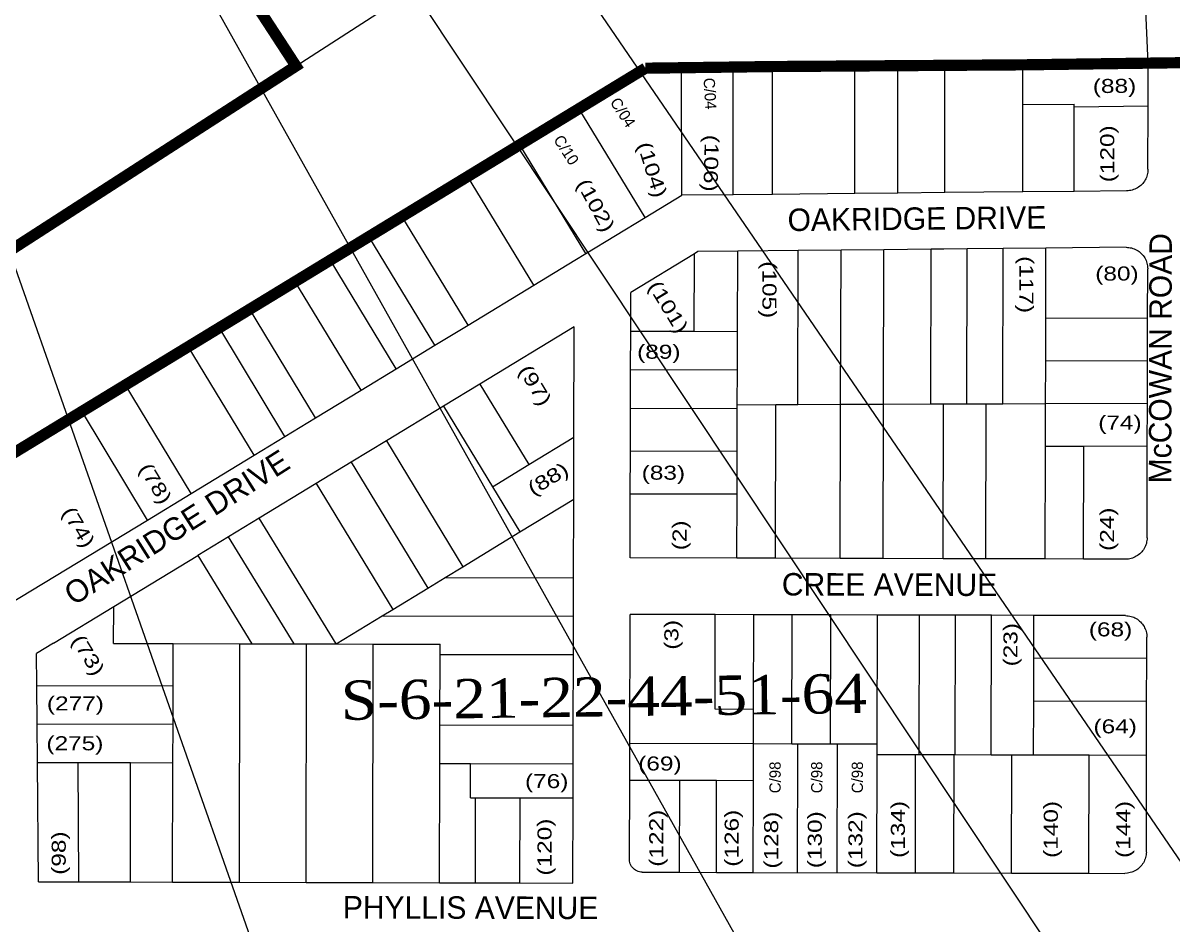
# Model space of a CAD drawing. Header units: millimetres. Extents: x 1745962 to 1749233, y 4525379 to 4529927.
# Drawn here: x 1747284.3 to 1747693.8, y 4528546.5 to 4528867.4 of the extents above; entities that cross this region are included whole.
import ezdxf
from ezdxf.enums import TextEntityAlignment as Align

# ---------------------------------------------------------------- set-up
doc = ezdxf.new("R2010")
doc.units = ezdxf.units.MM
doc.header["$LTSCALE"] = 10
doc.header["$MEASUREMENT"] = 0
for name, color, linetype in [('AROLL_ADDRESS', 44, 'Continuous'), ('AROLL_LOTS', 8, 'Continuous'), ('AROLL_ROADS', 7, 'Continuous'), ('CONSENT_AROLL', 8, 'Continuous'), ('ZONING_STANDARDS', 140, 'Continuous'), ('ZONING_ZONES', 140, 'Continuous')]:
    doc.layers.add(name, color=color, linetype=linetype)
doc.styles.add('DUTCH', font='dutcheb.ttf')
doc.styles.add('Univers Condensed', font='UNVR57W.TTF')
doc.styles.add('Univers Light Condensed', font='unvr47a.ttf')

msp = doc.modelspace()

# ---------------------------------------------------------------- linework, layer by layer
at = {"layer": 'AROLL_LOTS'}
for p, q in [((1747518.86, 4528806.05), (1747518.83, 4528851.42)), ((1747542.48, 4528851.7), (1747537.18, 4528851.57)), ((1747537.22, 4528806.24), (1747537.18, 4528851.57)), ((1747551.24, 4528851.91), (1747542.48, 4528851.7)), ((1747551.23, 4528806.38), (1747551.24, 4528851.91)), ((1747580.54, 4528852.08), (1747551.24, 4528851.91)), ((1747594.58, 4528852.22), (1747580.54, 4528852.08)), ((1747580.54, 4528806.67), (1747580.54, 4528852.08)), ((1747595.78, 4528852.22), (1747594.58, 4528852.22)), ((1747595.77, 4528806.83), (1747595.78, 4528852.22)), ((1747612.55, 4528852.27), (1747595.78, 4528852.22)), ((1747612.53, 4528807), (1747612.55, 4528852.27)), ((1747640.37, 4528852.52), (1747612.55, 4528852.27)), ((1747640.36, 4528838.36), (1747640.37, 4528852.52)), ((1747684.96, 4528853.12), (1747640.37, 4528852.52)), ((1747684.93, 4528837.89), (1747684.96, 4528853.12)), ((1747490.02, 4528841.66), (1747482.26, 4528836.95)), ((1747495.34, 4528844.76), (1747490.02, 4528841.66)), ((1747640.32, 4528807.27), (1747640.36, 4528838.36)), ((1747640.36, 4528838.36), (1747658.64, 4528838.54)), ((1747658.6, 4528807.46), (1747658.63, 4528837.62)), ((1747658.63, 4528837.62), (1747658.64, 4528838.54)), ((1747658.63, 4528837.62), (1747684.93, 4528837.89)), ((1747684.88, 4528815.34), (1747684.93, 4528837.89)), ((1747482.26, 4528836.95), (1747470.76, 4528829.95)), ((1747505.85, 4528798.15), (1747482.26, 4528836.95)), ((1747470.76, 4528829.95), (1747461.2, 4528823.98)), ((1747461.2, 4528823.98), (1747459.19, 4528822.92)), ((1747484.71, 4528785.29), (1747461.2, 4528823.98)), ((1747442.62, 4528812.87), (1747419.19, 4528798.68)), ((1747466.18, 4528774.02), (1747442.62, 4528812.87)), ((1747505.85, 4528798.15), (1747518.86, 4528806.05)), ((1747537.22, 4528806.24), (1747518.86, 4528806.05)), ((1747551.23, 4528806.38), (1747537.22, 4528806.24)), ((1747580.54, 4528806.67), (1747551.23, 4528806.38)), ((1747595.77, 4528806.83), (1747580.54, 4528806.67)), ((1747612.53, 4528807), (1747595.77, 4528806.83)), ((1747640.32, 4528807.27), (1747612.53, 4528807)), ((1747658.6, 4528807.46), (1747640.32, 4528807.27)), ((1747677.24, 4528807.65), (1747658.6, 4528807.46)), ((1747419.19, 4528798.68), (1747414.06, 4528795.5)), ((1747442.75, 4528759.79), (1747419.19, 4528798.68)), ((1747484.71, 4528785.29), (1747505.85, 4528798.15)), ((1747414.06, 4528795.5), (1747407.42, 4528791.39)), ((1747407.42, 4528791.39), (1747393.61, 4528783.06)), ((1747430.98, 4528752.64), (1747407.42, 4528791.39)), ((1747480.81, 4528782.93), (1747484.71, 4528785.29)), ((1747523.37, 4528785.26), (1747500.72, 4528771.49)), ((1747523.31, 4528757.52), (1747523.37, 4528785.26)), ((1747524.58, 4528785.99), (1747523.37, 4528785.26)), ((1747538.78, 4528786.14), (1747524.58, 4528785.99)), ((1747538.7, 4528757.47), (1747538.78, 4528786.14)), ((1747560.36, 4528786.35), (1747538.78, 4528786.14)), ((1747560.22, 4528731.55), (1747560.36, 4528786.35)), ((1747575.59, 4528786.51), (1747560.36, 4528786.35)), ((1747575.45, 4528731.61), (1747575.59, 4528786.51)), ((1747590.82, 4528786.66), (1747575.59, 4528786.51)), ((1747590.69, 4528731.67), (1747590.82, 4528786.66)), ((1747607.68, 4528786.83), (1747590.82, 4528786.66)), ((1747607.54, 4528731.73), (1747607.68, 4528786.83)), ((1747612.18, 4528786.88), (1747607.68, 4528786.83)), ((1747620.55, 4528786.96), (1747612.18, 4528786.88)), ((1747620.42, 4528731.78), (1747620.55, 4528786.96)), ((1747633.35, 4528787.09), (1747620.55, 4528786.96)), ((1747633.21, 4528731.83), (1747633.35, 4528787.09)), ((1747648.56, 4528787.24), (1747633.35, 4528787.09)), ((1747648.5, 4528762.29), (1747648.56, 4528787.24)), ((1747677.1, 4528787.53), (1747648.56, 4528787.24)), ((1747393.61, 4528783.06), (1747381.12, 4528775.44)), ((1747417.19, 4528744.25), (1747393.61, 4528783.06)), ((1747466.18, 4528774.02), (1747480.81, 4528782.93)), ((1747684.75, 4528762.44), (1747684.79, 4528779.89)), ((1747378.05, 4528773.61), (1747364.91, 4528765.63)), ((1747381.12, 4528775.44), (1747378.05, 4528773.61)), ((1747404.69, 4528736.66), (1747381.12, 4528775.44)), ((1747442.75, 4528759.79), (1747466.18, 4528774.02)), ((1747500.68, 4528757.57), (1747500.72, 4528771.49)), ((1747364.91, 4528765.63), (1747354.06, 4528759.22)), ((1747388.49, 4528726.82), (1747364.91, 4528765.63)), ((1747354.06, 4528759.22), (1747347.8, 4528755.22)), ((1747377.56, 4528720.18), (1747354.06, 4528759.22)), ((1747430.98, 4528752.64), (1747442.75, 4528759.79)), ((1747480.57, 4528759.24), (1747446.98, 4528738.83)), ((1747480.49, 4528719.95), (1747480.57, 4528759.24)), ((1747648.46, 4528747.09), (1747648.5, 4528762.29)), ((1747648.5, 4528762.29), (1747684.75, 4528762.44)), ((1747684.71, 4528747.23), (1747684.75, 4528762.44)), ((1747347.8, 4528755.22), (1747343.11, 4528752.24)), ((1747500.65, 4528743.85), (1747500.68, 4528757.57)), ((1747523.31, 4528757.52), (1747500.68, 4528757.57)), ((1747538.7, 4528757.47), (1747523.31, 4528757.52)), ((1747538.67, 4528743.77), (1747538.7, 4528757.47)), ((1747343.11, 4528752.24), (1747323.13, 4528740.23)), ((1747366.63, 4528713.53), (1747343.11, 4528752.24)), ((1747417.19, 4528744.25), (1747430.98, 4528752.64)), ((1747648.42, 4528731.89), (1747648.46, 4528747.09)), ((1747648.46, 4528747.09), (1747684.71, 4528747.23)), ((1747684.68, 4528732.02), (1747684.71, 4528747.23)), ((1747404.69, 4528736.66), (1747417.19, 4528744.25)), ((1747500.63, 4528730.15), (1747500.65, 4528743.85)), ((1747538.67, 4528743.77), (1747500.65, 4528743.85)), ((1747538.64, 4528731.47), (1747538.67, 4528743.77)), ((1747320.61, 4528738.71), (1747305.05, 4528729.41)), ((1747323.13, 4528740.23), (1747320.61, 4528738.71)), ((1747344.2, 4528699.89), (1747320.61, 4528738.71)), ((1747446.98, 4528738.83), (1747434, 4528730.94)), ((1747446.98, 4528738.83), (1747464.39, 4528710.17)), ((1747388.49, 4528726.82), (1747404.69, 4528736.66)), ((1747434, 4528730.94), (1747413.69, 4528718.59)), ((1747434, 4528730.94), (1747451.42, 4528702.27)), ((1747538.63, 4528730.05), (1747538.64, 4528731.47)), ((1747538.64, 4528731.47), (1747552.34, 4528731.52)), ((1747552.2, 4528676.77), (1747552.34, 4528731.52)), ((1747552.34, 4528731.52), (1747560.22, 4528731.55)), ((1747560.22, 4528731.55), (1747575.45, 4528731.61)), ((1747575.31, 4528676.71), (1747575.45, 4528731.61)), ((1747575.45, 4528731.61), (1747590.69, 4528731.67)), ((1747590.54, 4528676.67), (1747590.69, 4528731.67)), ((1747590.69, 4528731.67), (1747607.54, 4528731.73)), ((1747607.54, 4528731.73), (1747612.03, 4528731.75)), ((1747611.9, 4528676.62), (1747612.03, 4528731.75)), ((1747612.03, 4528731.75), (1747620.42, 4528731.78)), ((1747620.42, 4528731.78), (1747627.27, 4528731.8)), ((1747627.13, 4528676.58), (1747627.27, 4528731.8)), ((1747627.27, 4528731.8), (1747633.21, 4528731.83)), ((1747633.21, 4528731.83), (1747648.42, 4528731.89)), ((1747648.38, 4528716.66), (1747648.42, 4528731.89)), ((1747648.42, 4528731.89), (1747684.68, 4528732.02)), ((1747684.64, 4528716.8), (1747684.68, 4528732.02)), ((1747305.05, 4528729.41), (1747286.09, 4528717.72)), ((1747328.58, 4528690.4), (1747305.05, 4528729.41)), ((1747377.56, 4528720.18), (1747388.49, 4528726.82)), ((1747500.58, 4528714.9), (1747500.63, 4528730.15)), ((1747538.63, 4528730.05), (1747500.63, 4528730.15)), ((1747538.59, 4528714.81), (1747538.63, 4528730.05)), ((1747366.63, 4528713.53), (1747377.56, 4528720.18)), ((1747413.69, 4528718.59), (1747401.18, 4528710.99)), ((1747413.69, 4528718.59), (1747440.92, 4528673.77)), ((1747464.39, 4528710.17), (1747480.49, 4528719.95)), ((1747480.43, 4528697.86), (1747480.49, 4528719.95)), ((1747286.09, 4528717.72), (1747278.52, 4528713.05)), ((1747500.55, 4528699.66), (1747500.58, 4528714.9)), ((1747538.59, 4528714.81), (1747500.58, 4528714.9)), ((1747538.55, 4528699.56), (1747538.59, 4528714.81)), ((1747648.29, 4528676.53), (1747648.38, 4528716.66)), ((1747648.38, 4528716.66), (1747662.09, 4528716.71)), ((1747661.99, 4528676.49), (1747662.09, 4528716.71)), ((1747662.09, 4528716.71), (1747684.64, 4528716.8)), ((1747684.56, 4528684.07), (1747684.64, 4528716.8)), ((1747344.2, 4528699.89), (1747366.63, 4528713.53)), ((1747401.18, 4528710.99), (1747388.69, 4528703.4)), ((1747401.18, 4528710.99), (1747428.44, 4528666.17)), ((1747451.42, 4528702.27), (1747464.39, 4528710.17)), ((1747388.69, 4528703.4), (1747368.41, 4528691.08)), ((1747388.69, 4528703.4), (1747415.94, 4528658.55)), ((1747451.42, 4528702.27), (1747461.22, 4528686.15)), ((1747328.58, 4528690.4), (1747344.2, 4528699.89)), ((1747461.22, 4528686.15), (1747480.43, 4528697.86)), ((1747480.36, 4528669.82), (1747480.43, 4528697.86)), ((1747500.5, 4528676.9), (1747500.55, 4528699.66)), ((1747538.55, 4528699.56), (1747500.55, 4528699.66)), ((1747538.49, 4528676.8), (1747538.55, 4528699.56)), ((1747279.25, 4528660.43), (1747328.58, 4528690.4)), ((1747368.41, 4528691.08), (1747357.48, 4528684.43)), ((1747395.79, 4528646.26), (1747368.41, 4528691.08)), ((1747440.92, 4528673.77), (1747461.22, 4528686.15)), ((1747357.48, 4528684.43), (1747346.54, 4528677.78)), ((1747380.79, 4528646.27), (1747357.48, 4528684.43)), ((1747316.58, 4528659.58), (1747346.54, 4528677.78)), ((1747346.54, 4528677.78), (1747365.81, 4528646.27)), ((1747434.62, 4528669.94), (1747440.92, 4528673.77)), ((1747538.49, 4528676.8), (1747500.5, 4528676.9)), ((1747552.2, 4528676.77), (1747538.49, 4528676.8)), ((1747575.31, 4528676.71), (1747552.2, 4528676.77)), ((1747590.54, 4528676.67), (1747575.31, 4528676.71)), ((1747611.9, 4528676.62), (1747590.54, 4528676.67)), ((1747627.13, 4528676.58), (1747611.9, 4528676.62)), ((1747648.29, 4528676.53), (1747627.13, 4528676.58)), ((1747661.99, 4528676.49), (1747648.29, 4528676.53)), ((1747676.91, 4528676.45), (1747661.99, 4528676.49)), ((1747428.44, 4528666.17), (1747434.62, 4528669.94)), ((1747434.62, 4528669.94), (1747480.36, 4528669.82)), ((1747480.34, 4528656.11), (1747480.36, 4528669.82)), ((1747415.94, 4528658.55), (1747428.44, 4528666.17)), ((1747295.17, 4528646.56), (1747316.58, 4528659.58)), ((1747316.53, 4528646.47), (1747316.58, 4528659.58)), ((1747412.22, 4528656.28), (1747415.94, 4528658.55)), ((1747395.79, 4528646.26), (1747412.22, 4528656.28)), ((1747412.22, 4528656.28), (1747480.34, 4528656.11)), ((1747480.32, 4528646.1), (1747480.34, 4528656.11)), ((1747500.35, 4528610.88), (1747500.45, 4528656.78)), ((1747530.79, 4528656.71), (1747500.45, 4528656.78)), ((1747530.71, 4528622.99), (1747530.79, 4528656.71)), ((1747544.51, 4528656.67), (1747530.79, 4528656.71)), ((1747544.43, 4528622.96), (1747544.51, 4528656.67)), ((1747558.23, 4528656.64), (1747544.51, 4528656.67)), ((1747558.11, 4528610.74), (1747558.23, 4528656.64)), ((1747571.93, 4528656.6), (1747558.23, 4528656.64)), ((1747571.83, 4528610.71), (1747571.93, 4528656.6)), ((1747588.57, 4528656.56), (1747571.93, 4528656.6)), ((1747588.46, 4528610.67), (1747588.57, 4528656.56)), ((1747603.52, 4528656.52), (1747588.57, 4528656.56)), ((1747603.41, 4528606.88), (1747603.52, 4528656.52)), ((1747616.32, 4528656.5), (1747603.52, 4528656.52)), ((1747616.2, 4528606.85), (1747616.32, 4528656.5)), ((1747629.12, 4528656.46), (1747616.32, 4528656.5)), ((1747629, 4528606.82), (1747629.12, 4528656.46)), ((1747644.28, 4528656.42), (1747629.12, 4528656.46)), ((1747644.24, 4528641.19), (1747644.28, 4528656.42)), ((1747676.89, 4528656.34), (1747644.28, 4528656.42)), ((1747684.46, 4528641.08), (1747684.49, 4528648.71)), ((1747295.17, 4528646.56), (1747289.13, 4528642.9)), ((1747316.53, 4528646.47), (1747337.76, 4528646.38)), ((1747337.72, 4528631.35), (1747337.76, 4528646.38)), ((1747337.76, 4528646.38), (1747361.51, 4528646.3)), ((1747361.32, 4528561.41), (1747361.51, 4528646.3)), ((1747361.51, 4528646.3), (1747365.81, 4528646.27)), ((1747365.81, 4528646.27), (1747380.79, 4528646.27)), ((1747380.79, 4528646.27), (1747385.27, 4528646.27)), ((1747385.08, 4528561.35), (1747385.27, 4528646.27)), ((1747385.27, 4528646.27), (1747395.79, 4528646.26)), ((1747395.79, 4528646.26), (1747409.03, 4528646.24)), ((1747408.84, 4528561.29), (1747409.03, 4528646.24)), ((1747409.03, 4528646.24), (1747432.8, 4528646.19)), ((1747432.79, 4528642.56), (1747432.8, 4528646.19)), ((1747480.3, 4528642.45), (1747480.32, 4528646.1)), ((1747289.21, 4528631.47), (1747289.13, 4528642.9)), ((1747432.73, 4528617.43), (1747432.79, 4528642.56)), ((1747432.79, 4528642.56), (1747480.3, 4528642.45)), ((1747480.25, 4528617.31), (1747480.3, 4528642.45)), ((1747644.21, 4528625.95), (1747644.24, 4528641.19)), ((1747684.46, 4528641.08), (1747644.24, 4528641.19)), ((1747684.42, 4528625.85), (1747684.46, 4528641.08)), ((1747289.21, 4528631.47), (1747337.72, 4528631.35)), ((1747289.32, 4528617.77), (1747289.21, 4528631.47)), ((1747337.7, 4528617.65), (1747337.72, 4528631.35)), ((1747644.16, 4528606.78), (1747644.21, 4528625.95)), ((1747644.21, 4528625.95), (1747684.42, 4528625.85)), ((1747684.38, 4528606.68), (1747684.42, 4528625.85)), ((1747544.43, 4528622.96), (1747530.71, 4528622.99)), ((1747544.41, 4528610.77), (1747544.43, 4528622.96)), ((1747289.32, 4528617.77), (1747337.7, 4528617.65)), ((1747289.43, 4528604.06), (1747289.32, 4528617.77)), ((1747337.66, 4528603.94), (1747337.7, 4528617.65)), ((1747432.7, 4528603.72), (1747432.73, 4528617.43)), ((1747432.73, 4528617.43), (1747480.25, 4528617.31)), ((1747480.21, 4528603.61), (1747480.25, 4528617.31)), ((1747500.32, 4528597.78), (1747500.35, 4528610.88)), ((1747500.35, 4528610.88), (1747544.41, 4528610.77)), ((1747544.37, 4528597.68), (1747544.41, 4528610.77)), ((1747544.41, 4528610.77), (1747558.11, 4528610.74)), ((1747558.11, 4528610.74), (1747571.83, 4528610.71)), ((1747571.83, 4528610.71), (1747588.46, 4528610.67)), ((1747588.45, 4528606.92), (1747588.46, 4528610.67)), ((1747289.43, 4528604.06), (1747303.98, 4528604.03)), ((1747289.74, 4528561.58), (1747289.43, 4528604.06)), ((1747303.98, 4528604.03), (1747322.5, 4528603.98)), ((1747304.17, 4528561.55), (1747303.98, 4528604.03)), ((1747322.5, 4528603.98), (1747337.66, 4528603.94)), ((1747322.53, 4528561.5), (1747322.5, 4528603.98)), ((1747337.56, 4528561.46), (1747337.66, 4528603.94)), ((1747432.6, 4528561.22), (1747432.7, 4528603.72)), ((1747432.7, 4528603.72), (1747443.66, 4528603.69)), ((1747443.64, 4528591.5), (1747443.66, 4528603.69)), ((1747443.66, 4528603.69), (1747480.21, 4528603.61)), ((1747480.19, 4528591.42), (1747480.21, 4528603.61)), ((1747588.35, 4528564.76), (1747588.45, 4528606.92)), ((1747588.45, 4528606.92), (1747602.16, 4528606.88)), ((1747602.06, 4528564.74), (1747602.16, 4528606.88)), ((1747602.16, 4528606.88), (1747603.41, 4528606.88)), ((1747603.41, 4528606.88), (1747615.88, 4528606.85)), ((1747615.77, 4528564.7), (1747615.88, 4528606.85)), ((1747615.88, 4528606.85), (1747616.2, 4528606.85)), ((1747616.2, 4528606.85), (1747629, 4528606.82)), ((1747629, 4528606.82), (1747636.42, 4528606.8)), ((1747636.31, 4528564.65), (1747636.42, 4528606.8)), ((1747636.42, 4528606.8), (1747644.16, 4528606.78)), ((1747644.16, 4528606.78), (1747663.96, 4528606.73)), ((1747663.86, 4528564.58), (1747663.96, 4528606.73)), ((1747663.96, 4528606.73), (1747684.38, 4528606.68)), ((1747684.31, 4528572.15), (1747684.38, 4528606.68)), ((1747500.26, 4528569.55), (1747500.32, 4528597.78)), ((1747500.32, 4528597.78), (1747518.17, 4528597.74)), ((1747518.09, 4528564.95), (1747518.17, 4528597.74)), ((1747518.17, 4528597.74), (1747531.27, 4528597.7)), ((1747531.19, 4528564.91), (1747531.27, 4528597.7)), ((1747531.27, 4528597.7), (1747544.37, 4528597.68)), ((1747544.3, 4528564.87), (1747544.37, 4528597.68)), ((1747443.64, 4528591.5), (1747445.46, 4528591.5)), ((1747445.39, 4528561.2), (1747445.46, 4528591.5)), ((1747445.46, 4528591.5), (1747461.28, 4528591.46)), ((1747461.21, 4528561.15), (1747461.28, 4528591.46)), ((1747461.28, 4528591.46), (1747480.19, 4528591.42)), ((1747480.11, 4528561.1), (1747480.19, 4528591.42)), ((1747504.81, 4528564.97), (1747518.09, 4528564.95)), ((1747518.09, 4528564.95), (1747531.19, 4528564.91)), ((1747531.19, 4528564.91), (1747544.3, 4528564.87)), ((1747544.3, 4528564.87), (1747588.35, 4528564.76)), ((1747588.35, 4528564.76), (1747602.06, 4528564.74)), ((1747602.06, 4528564.74), (1747615.77, 4528564.7)), ((1747615.77, 4528564.7), (1747636.31, 4528564.65)), ((1747636.31, 4528564.65), (1747663.86, 4528564.58)), ((1747663.86, 4528564.58), (1747676.66, 4528564.55)), ((1747289.74, 4528561.58), (1747304.17, 4528561.55)), ((1747304.17, 4528561.55), (1747322.53, 4528561.5)), ((1747322.53, 4528561.5), (1747337.56, 4528561.46)), ((1747337.56, 4528561.46), (1747361.32, 4528561.41)), ((1747361.32, 4528561.41), (1747385.08, 4528561.35)), ((1747385.08, 4528561.35), (1747408.84, 4528561.29)), ((1747408.84, 4528561.29), (1747432.6, 4528561.22)), ((1747432.6, 4528561.22), (1747445.39, 4528561.2)), ((1747445.39, 4528561.2), (1747461.21, 4528561.15)), ((1747461.21, 4528561.15), (1747480.11, 4528561.1))]:
    msp.add_line(p, q, dxfattribs=at)
for points in [[(1747494.82, 4528925.2), (1747381.5, 4528852.09)], [(1747684.96, 4528853.12), (1747682.95, 4528898.86)], [(1747364.54, 4528841.5), (1747381.33, 4528852.34)], [(1747364.7, 4528841.25), (1747381.5, 4528852.09)], [(1747381.5, 4528852.09), (1747381.33, 4528852.34)], [(1747537.18, 4528851.57), (1747505.93, 4528851.32), (1747495.34, 4528844.76)], [(1747277.94, 4528785.27), (1747364.7, 4528841.25)], [(1747331.97, 4528820.48), (1747364.54, 4528841.5)], [(1747459.19, 4528822.92), (1747457.27, 4528821.93), (1747442.62, 4528812.87)], [(1747313.4, 4528808.51), (1747331.97, 4528820.48)], [(1747684.88, 4528815.34), (1747684.87, 4528814.84), (1747684.82, 4528814.34), (1747684.75, 4528813.85), (1747684.64, 4528813.36), (1747684.49, 4528812.88), (1747684.32, 4528812.41), (1747684.12, 4528811.95), (1747683.89, 4528811.51), (1747683.63, 4528811.09), (1747683.34, 4528810.67), (1747683.03, 4528810.29), (1747682.69, 4528809.91), (1747682.32, 4528809.58), (1747681.94, 4528809.26), (1747681.54, 4528808.96), (1747681.12, 4528808.7), (1747680.68, 4528808.46), (1747680.22, 4528808.24), (1747679.76, 4528808.06), (1747679.27, 4528807.92), (1747678.79, 4528807.81), (1747678.3, 4528807.72), (1747677.8, 4528807.66), (1747677.24, 4528807.65)], [(1747294.82, 4528796.53), (1747313.4, 4528808.51)], [(1747277.94, 4528785.64), (1747294.82, 4528796.53)], [(1747677.1, 4528787.53), (1747677.6, 4528787.52), (1747678.1, 4528787.48), (1747678.59, 4528787.4), (1747679.08, 4528787.29), (1747679.56, 4528787.15), (1747680.03, 4528786.97), (1747680.49, 4528786.78), (1747680.93, 4528786.54), (1747681.35, 4528786.28), (1747681.76, 4528785.99), (1747682.15, 4528785.68), (1747682.51, 4528785.34), (1747682.86, 4528784.98), (1747683.18, 4528784.6), (1747683.48, 4528784.19), (1747683.74, 4528783.77), (1747683.98, 4528783.32), (1747684.19, 4528782.87), (1747684.37, 4528782.41), (1747684.52, 4528781.93), (1747684.63, 4528781.45), (1747684.72, 4528780.95), (1747684.78, 4528780.45), (1747684.79, 4528779.89)], [(1747684.56, 4528684.07), (1747684.55, 4528683.57), (1747684.5, 4528683.07), (1747684.42, 4528682.58), (1747684.31, 4528682.09), (1747684.16, 4528681.62), (1747683.98, 4528681.15), (1747683.78, 4528680.69), (1747683.54, 4528680.25), (1747683.27, 4528679.83), (1747682.98, 4528679.42), (1747682.67, 4528679.03), (1747682.32, 4528678.67), (1747681.96, 4528678.33), (1747681.56, 4528678.01), (1747681.16, 4528677.72), (1747680.73, 4528677.47), (1747680.29, 4528677.23), (1747679.83, 4528677.02), (1747679.37, 4528676.85), (1747678.89, 4528676.71), (1747678.4, 4528676.6), (1747677.9, 4528676.51), (1747676.91, 4528676.45)], [(1747676.89, 4528656.34), (1747677.38, 4528656.32), (1747677.88, 4528656.27), (1747678.38, 4528656.19), (1747678.87, 4528656.07), (1747679.35, 4528655.93), (1747679.8, 4528655.75), (1747680.26, 4528655.54), (1747680.7, 4528655.3), (1747681.12, 4528655.04), (1747681.53, 4528654.75), (1747681.91, 4528654.42), (1747682.28, 4528654.08), (1747682.61, 4528653.71), (1747682.94, 4528653.33), (1747683.22, 4528652.92), (1747683.48, 4528652.49), (1747683.71, 4528652.05), (1747683.91, 4528651.59), (1747684.09, 4528651.13), (1747684.24, 4528650.64), (1747684.35, 4528650.16), (1747684.43, 4528649.66), (1747684.49, 4528648.71)], [(1747684.31, 4528572.15), (1747684.29, 4528571.65), (1747684.24, 4528571.16), (1747684.15, 4528570.66), (1747684.04, 4528570.17), (1747683.89, 4528569.69), (1747683.71, 4528569.23), (1747683.51, 4528568.77), (1747683.27, 4528568.34), (1747683, 4528567.91), (1747682.71, 4528567.51), (1747682.39, 4528567.12), (1747682.04, 4528566.76), (1747681.68, 4528566.41), (1747681.3, 4528566.1), (1747680.88, 4528565.81), (1747680.45, 4528565.55), (1747680.02, 4528565.32), (1747679.56, 4528565.11), (1747679.09, 4528564.94), (1747678.61, 4528564.8), (1747678.12, 4528564.69), (1747677.63, 4528564.61), (1747676.66, 4528564.55)], [(1747504.81, 4528564.97), (1747504.32, 4528565), (1747503.82, 4528565.08), (1747503.34, 4528565.22), (1747502.88, 4528565.41), (1747502.44, 4528565.65), (1747502.03, 4528565.93), (1747501.65, 4528566.26), (1747501.31, 4528566.63), (1747501.01, 4528567.02), (1747500.76, 4528567.46), (1747500.55, 4528567.91), (1747500.41, 4528568.38), (1747500.3, 4528568.88), (1747500.26, 4528569.55)]]:
    msp.add_lwpolyline(points, dxfattribs=at)
at = {"layer": 'CONSENT_AROLL'}
for p, q in [((1747560.09, 4528610.74), (1747560.09, 4528609.33)), ((1747574.24, 4528610.74), (1747574.24, 4528609.33))]:
    msp.add_line(p, q, dxfattribs=at)
for points in [[(1747560.09, 4528610.74), (1747560, 4528564.87)], [(1747574.24, 4528610.74), (1747574.15, 4528564.87)]]:
    msp.add_lwpolyline(points, dxfattribs=at)
at = {"layer": 'ZONING_STANDARDS'}
for p, q in [((1747191.12, 4529307.5), (1747943.73, 4528207.07)), ((1747166.93, 4529264.93), (1747885.15, 4528184.3)), ((1747745, 4528172.98), (1747152.51, 4529230.74)), ((1747136.91, 4529191.7), (1747568.04, 4527964.07))]:
    msp.add_line(p, q, dxfattribs=at)
at = {"layer": 'ZONING_ZONES', "const_width": 4}
for points in [[(1747699.11, 4529276.36), (1747659.46, 4529258.91), (1747363.58, 4529128.58), (1747412.26, 4529053.14), (1747419.32, 4529042.2), (1747325.88, 4528981.5), (1747352.17, 4528941.23), (1747332.28, 4528928.31), (1747342.87, 4528911.35), (1747381.5, 4528852.09), (1747245.37, 4528764.25), (1746880.68, 4528526.47), (1746865.98, 4528516.89)], [(1747505.93, 4528851.32), (1747551.24, 4528851.91), (1747640.37, 4528852.52), (1747698.08, 4528853.3)]]:
    msp.add_lwpolyline(points, dxfattribs=at)
at = {"layer": 'ZONING_ZONES', "linetype": 'Continuous'}
msp.add_lwpolyline([(1747505.93, 4528851.32, 4, 4, 0), (1747268.56, 4528706.71, 0, 0, 0)], format="xyseb", dxfattribs=at)

# ---------------------------------------------------------------- texts
at = {"layer": 'AROLL_ADDRESS', "style": 'Univers Light Condensed', "width": 1.3}
for s, rotation, p in [('(88)', 0.57, (1747665.27, 4528842.44)), ('(120)', 90, (1747672.9, 4528810.68)), ('(106)', 268.5053, (1747527.11, 4528827.68)), ('(104)', 287.3368, (1747502.97, 4528824.14)), ('(102)', 298.7706, (1747481.2, 4528810.21)), ('(117)', 269.86, (1747639.14, 4528784.4)), ('(105)', 269.86, (1747547.62, 4528782.58)), ('(80)', 0.22, (1747666.12, 4528775.66)), ('(101)', 301.29, (1747506.72, 4528773.69)), ('(89)', 359.86, (1747502.96, 4528747.86)), ('(97)', 301.29, (1747460.55, 4528743.71)), ('(74)', 0.22, (1747667.18, 4528722.58)), ('(88)', 31.37, (1747465.93, 4528698.91)), ('(83)', 359.86, (1747504.59, 4528704.78)), ('(78)', 301.09, (1747325.37, 4528708.75)), ('(74)', 301.09, (1747297.95, 4528693.23)), ('(24)', 90, (1747672.82, 4528679.39)), ('(2)', 90, (1747520.57, 4528679.62)), ('(3)', 90, (1747517.66, 4528644.21)), ('(23)', 90, (1747638.42, 4528638.27)), ('(68)', 359.86, (1747663.83, 4528648.97)), ('(73)', 301.45, (1747301.35, 4528647.58)), ('(277)', 359.86, (1747292.77, 4528622.59)), ('(64)', 359.86, (1747665.48, 4528614.43)), ('(275)', 359.86, (1747292.61, 4528608.41)), ('(69)', 359.86, (1747503.35, 4528601.2)), ('(76)', 359.86, (1747463.04, 4528594.93)), ('(134)', 89.86, (1747598.31, 4528570.04)), ('(140)', 89.86, (1747652.77, 4528570.04)), ('(144)', 89.86, (1747678.55, 4528570.04)), ('(120)', 90, (1747472.49, 4528563.76)), ('(122)', 90, (1747512.3, 4528566.91)), ('(126)', 90, (1747539.14, 4528566.91)), ('(128)', 90, (1747553.21, 4528566.24)), ('(130)', 90, (1747568.74, 4528566.38)), ('(132)', 90, (1747583.21, 4528566.38)), ('(98)', 90, (1747299.49, 4528564.03))]:
    msp.add_text(s, height=5, rotation=rotation, dxfattribs=at).set_placement(p)
at = {"layer": 'AROLL_ROADS', "style": 'Univers Condensed'}
for s, rotation, p in [('OAKRIDGE DRIVE', 0.57, (1747556.59, 4528793.3)), ('McCOWAN ROAD', 89.85, (1747693.18, 4528703.43)), ('OAKRIDGE DRIVE', 32.45, (1747302.29, 4528659.7)), ('CREE AVENUE', 359.85, (1747554.5, 4528663.52)), ('PHYLLIS AVENUE', 359.85, (1747398.17, 4528548.48))]:
    msp.add_text(s, height=8, rotation=rotation, dxfattribs=at).set_placement(p)
at = {"layer": 'CONSENT_AROLL'}
for s, rotation, p in [('C/04', 273.4435, (1747526.6, 4528847.79)), ('C/04', 302.9738, (1747493.14, 4528839.22)), ('C/10', 302.9738, (1747473, 4528825.85)), ('C/98', 90, (1747554.1, 4528593.08)), ('C/98', 90, (1747568.94, 4528593.08)), ('C/98', 90, (1747583.39, 4528593.08))]:
    msp.add_text(s, height=4, rotation=rotation, dxfattribs=at).set_placement(p)
at = {"layer": 'ZONING_STANDARDS', "style": 'DUTCH', "width": 1.1}
msp.add_text('S-6-21-22-44-51-64', height=14, rotation=0.7627, dxfattribs=at).set_placement((1747491.2, 4528620.44), align=Align.CENTER)

doc.saveas('drawing.dxf')
